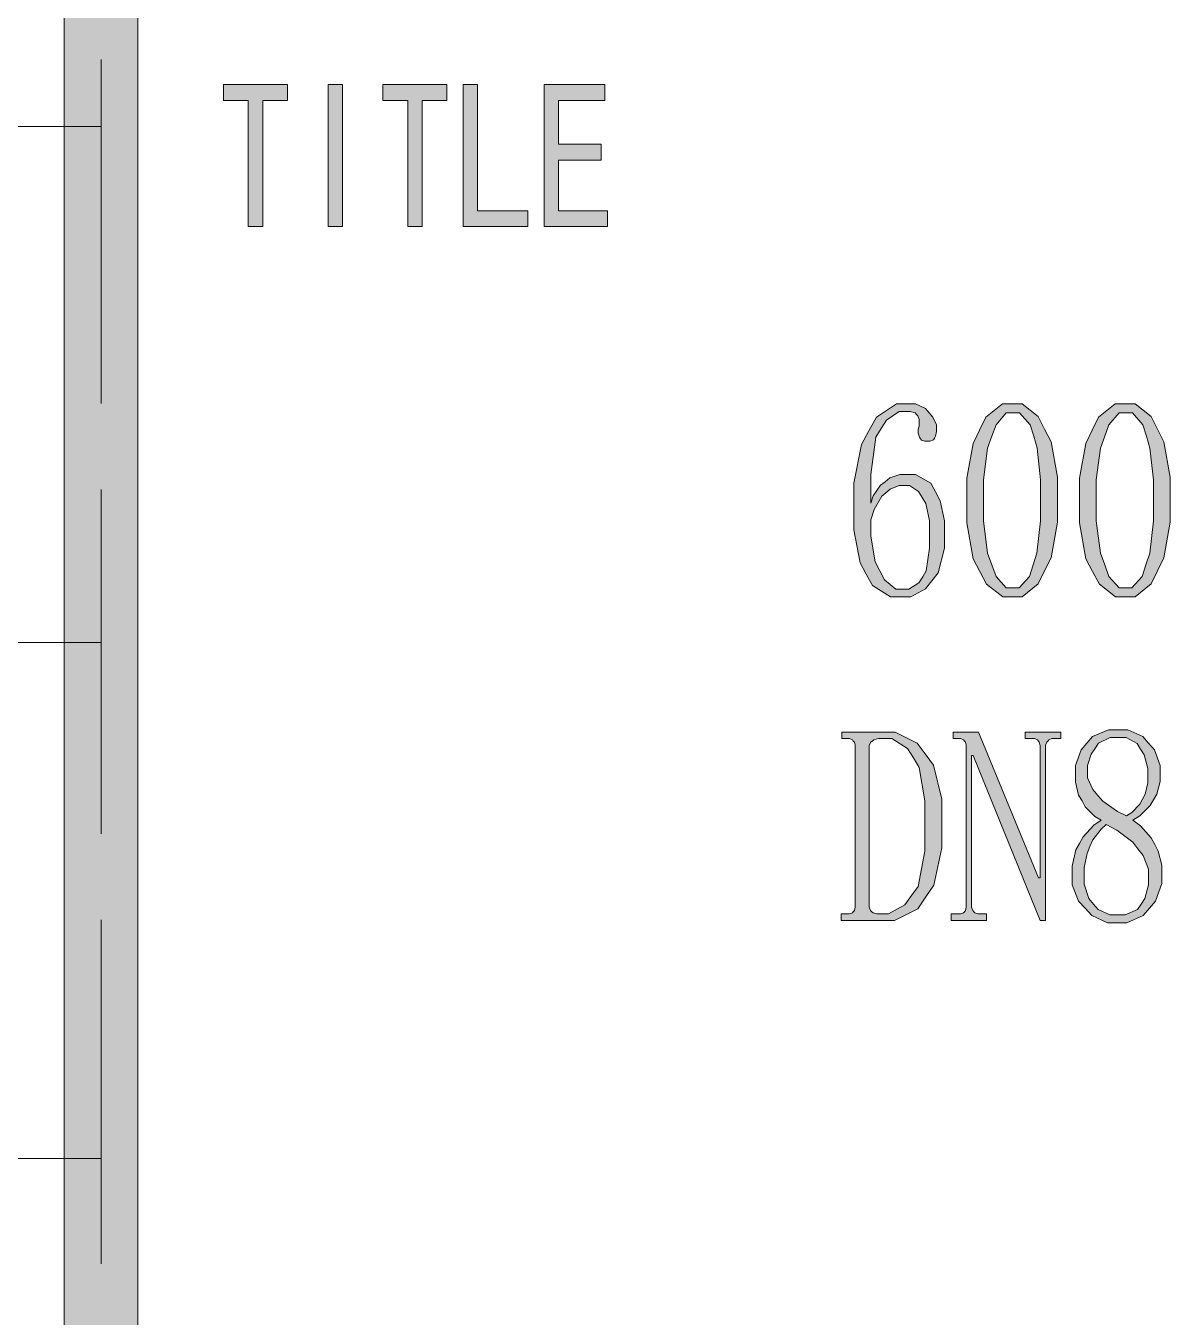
# Model space of a CAD drawing. Header units: millimetres. Extents: x 0 to 829, y 0 to 586.
# Drawn here: x 768.95 to 784.25, y 26.48 to 43.75 of the extents above; entities that cross this region are included whole.
import ezdxf

# ---------------------------------------------------------------- set-up
doc = ezdxf.new("R2010")
doc.units = ezdxf.units.MM

msp = doc.modelspace()

# ---------------------------------------------------------------- hatches: boundary and pattern name
h = msp.add_hatch(color=0)
h.dxf.hatch_style = 2
h.paths.add_polyline_path([(770.449028, 9.860139), (769.464778, 9.860139), (769.464778, 575.772139), (770.449028, 575.772139)])
h = msp.add_hatch(color=0)
h.dxf.hatch_style = 2
h.paths.add_polyline_path([(772.452806, 42.753139), (772.121194, 42.753139), (772.121194, 41.066861), (771.927167, 41.066861), (771.927167, 42.753139), (771.595556, 42.753139), (771.595556, 42.964806), (772.452806, 42.964806)])
h = msp.add_hatch(color=0)
h.dxf.hatch_style = 2
h.paths.add_polyline_path([(773.186583, 41.066861), (772.996083, 41.066861), (772.996083, 42.964806), (773.186583, 42.964806)])
h = msp.add_hatch(color=0)
h.dxf.hatch_style = 2
h.paths.add_polyline_path([(774.583583, 42.753139), (774.251972, 42.753139), (774.251972, 41.066861), (774.061472, 41.066861), (774.061472, 42.753139), (773.726333, 42.753139), (773.726333, 42.964806), (774.583583, 42.964806)])
h = msp.add_hatch(color=0)
h.dxf.hatch_style = 2
h.paths.add_polyline_path([(775.666611, 41.066861), (774.802306, 41.066861), (774.802306, 42.964806), (774.992806, 42.964806), (774.992806, 41.278528), (775.666611, 41.278528)])
h = msp.add_hatch(color=0)
h.dxf.hatch_style = 2
h.paths.add_polyline_path([(776.732, 41.066861), (775.885333, 41.066861), (775.885333, 42.964806), (776.693194, 42.964806), (776.693194, 42.753139), (776.075833, 42.753139), (776.075833, 42.167528), (776.643806, 42.167528), (776.643806, 41.955861), (776.075833, 41.955861), (776.075833, 41.278528), (776.732, 41.278528)])
h = msp.add_hatch(color=0)
h.paths.add_polyline_path([(780.707806, 37.75075), (780.848917, 37.75075), (781.053528, 37.634333), (781.1135, 37.517917), (781.177, 37.397972), (781.236972, 37.133389), (781.236972, 36.985222), (781.236972, 36.7665), (781.152306, 36.438417), (781.067639, 36.329056), (780.982972, 36.223222), (780.785417, 36.117389), (780.672528, 36.117389), (780.513778, 36.117389), (780.273889, 36.269083), (780.189222, 36.420778), (780.108083, 36.568944), (780.023417, 37.009917), (780.023417, 37.295667), (780.023417, 37.634333), (780.125722, 38.152917), (780.2245, 38.336361), (780.326806, 38.516278), (780.594917, 38.696194), (780.767778, 38.696194), (780.848917, 38.696194), (780.982972, 38.636222), (781.032361, 38.57625), (781.08175, 38.519806), (781.131139, 38.4175), (781.131139, 38.371639), (781.131139, 38.325778), (781.117028, 38.262278), (781.102917, 38.237583), (781.088806, 38.216417), (781.039417, 38.19525), (781.004139, 38.19525), (780.972389, 38.19525), (780.930056, 38.212889), (780.915944, 38.230528), (780.901833, 38.251694), (780.884194, 38.304611), (780.884194, 38.343417), (780.884194, 38.357528), (780.89125, 38.38575), (780.898306, 38.399861), (780.898306, 38.4175), (780.898306, 38.445722), (780.898306, 38.459833), (780.898306, 38.488056), (780.880667, 38.537444), (780.863028, 38.555083), (780.845389, 38.57625), (780.778361, 38.593889), (780.7325, 38.593889), (780.630194, 38.593889), (780.460861, 38.477472), (780.390306, 38.364583), (780.31975, 38.251694), (780.249194, 37.75075), (780.249194, 37.36975), (780.284472, 37.465), (780.379722, 37.609639), (780.443222, 37.6555), (780.503194, 37.704889), (780.63725, 37.75075)])
h.paths.add_polyline_path([(780.249194, 37.1475), (780.249194, 36.92525), (780.309167, 36.583056), (780.372667, 36.463111), (780.432639, 36.343167), (780.584333, 36.219694), (780.672528, 36.219694), (780.760722, 36.219694), (780.894778, 36.300833), (780.944167, 36.381972), (780.990028, 36.463111), (781.035889, 36.7665), (781.035889, 36.985222), (781.035889, 37.133389), (780.9865, 37.362694), (780.937111, 37.443833), (780.887722, 37.524972), (780.767778, 37.602583), (780.697222, 37.602583), (780.630194, 37.602583), (780.51025, 37.556722), (780.453806, 37.507333), (780.397361, 37.461472), (780.295056, 37.281556)])
h = msp.add_hatch(color=0)
h.paths.add_polyline_path([(782.143611, 36.117389), (782.016611, 36.117389), (781.797889, 36.286722), (781.709694, 36.456056), (781.6215, 36.625389), (781.533306, 37.105167), (781.533306, 37.415611), (781.533306, 37.701361), (781.617972, 38.167028), (781.702639, 38.343417), (781.790833, 38.519806), (782.009556, 38.696194), (782.143611, 38.696194), (782.274139, 38.696194), (782.489333, 38.526861), (782.574, 38.357528), (782.662194, 38.188194), (782.746861, 37.715472), (782.746861, 37.415611), (782.746861, 37.112222), (782.662194, 36.635972), (782.574, 36.463111), (782.489333, 36.29025), (782.274139, 36.117389)])
h.paths.add_polyline_path([(782.143611, 38.57625), (782.062472, 38.57625), (781.924889, 38.4175), (781.868444, 38.262278), (781.812, 38.103528), (781.755556, 37.680194), (781.755556, 37.415611), (781.755556, 37.133389), (781.812, 36.699472), (781.868444, 36.54425), (781.924889, 36.389028), (782.062472, 36.237333), (782.143611, 36.237333), (782.235333, 36.237333), (782.372917, 36.389028), (782.422306, 36.54425), (782.471694, 36.699472), (782.521083, 37.133389), (782.521083, 37.415611), (782.521083, 37.680194), (782.475222, 38.103528), (782.429361, 38.262278), (782.379972, 38.4175), (782.238861, 38.57625)])
h = msp.add_hatch(color=0)
h.paths.add_polyline_path([(783.6535, 36.117389), (783.522972, 36.117389), (783.307778, 36.286722), (783.216056, 36.456056), (783.127861, 36.625389), (783.039667, 37.105167), (783.039667, 37.415611), (783.039667, 37.701361), (783.127861, 38.167028), (783.212528, 38.343417), (783.297194, 38.519806), (783.519444, 38.696194), (783.6535, 38.696194), (783.784028, 38.696194), (783.999222, 38.526861), (784.083889, 38.357528), (784.168556, 38.188194), (784.253222, 37.715472), (784.253222, 37.415611), (784.253222, 37.112222), (784.168556, 36.635972), (784.083889, 36.463111), (783.999222, 36.29025), (783.784028, 36.117389)])
h.paths.add_polyline_path([(783.6535, 38.57625), (783.572361, 38.57625), (783.43125, 38.4175), (783.378333, 38.262278), (783.321889, 38.103528), (783.265444, 37.680194), (783.265444, 37.415611), (783.265444, 37.133389), (783.321889, 36.699472), (783.378333, 36.54425), (783.43125, 36.389028), (783.572361, 36.237333), (783.6535, 36.237333), (783.741694, 36.237333), (783.879278, 36.389028), (783.928667, 36.54425), (783.981583, 36.699472), (784.030972, 37.133389), (784.030972, 37.415611), (784.030972, 37.680194), (783.981583, 38.103528), (783.935722, 38.262278), (783.889861, 38.4175), (783.74875, 38.57625)])
h = msp.add_hatch(color=0)
h.paths.add_polyline_path([(780.041056, 34.0995), (780.041056, 34.13125), (780.030472, 34.173583), (780.016361, 34.187694), (780.005778, 34.201806), (779.966972, 34.219444), (779.935222, 34.219444), (779.864667, 34.219444), (779.864667, 34.307639), (780.397361, 34.307639), (780.577278, 34.307639), (780.870083, 34.159472), (780.979444, 34.014833), (781.088806, 33.866667), (781.198167, 33.408056), (781.198167, 33.097611), (781.198167, 32.758944), (781.092333, 32.261528), (780.9865, 32.102778), (780.880667, 31.944028), (780.566694, 31.788806), (780.362083, 31.788806), (779.854083, 31.788806), (779.854083, 31.877), (779.935222, 31.877), (779.963444, 31.877), (780.005778, 31.891111), (780.016361, 31.905222), (780.030472, 31.922861), (780.041056, 31.965194), (780.041056, 31.993417)])
h.paths.add_polyline_path([(780.972389, 33.069389), (780.972389, 33.386889), (780.898306, 33.831389), (780.820694, 33.961917), (780.743083, 34.088917), (780.531417, 34.219444), (780.393833, 34.219444), (780.3515, 34.219444), (780.291528, 34.201806), (780.270361, 34.187694), (780.249194, 34.173583), (780.228028, 34.13125), (780.228028, 34.0995), (780.228028, 31.993417), (780.228028, 31.965194), (780.245667, 31.922861), (780.263306, 31.905222), (780.280944, 31.891111), (780.330333, 31.877), (780.358556, 31.877), (780.489083, 31.877), (780.707806, 31.996944), (780.796, 32.120417), (780.884194, 32.240361), (780.972389, 32.716611)])
h = msp.add_hatch(color=0)
h.dxf.hatch_style = 2
h.paths.add_polyline_path([(782.492861, 32.356778), (782.514028, 32.356778), (782.514028, 34.0995), (782.514028, 34.127722), (782.503444, 34.173583), (782.492861, 34.187694), (782.47875, 34.201806), (782.439944, 34.219444), (782.408194, 34.219444), (782.316472, 34.219444), (782.316472, 34.307639), (782.789194, 34.307639), (782.789194, 34.219444), (782.693944, 34.219444), (782.66925, 34.219444), (782.630444, 34.201806), (782.616333, 34.187694), (782.602222, 34.173583), (782.588111, 34.13125), (782.588111, 34.0995), (782.588111, 31.788806), (782.514028, 31.788806), (781.6215, 33.993667), (781.596806, 33.993667), (781.596806, 31.996944), (781.596806, 31.965194), (781.614444, 31.922861), (781.628556, 31.905222), (781.642667, 31.891111), (781.681472, 31.877), (781.702639, 31.877), (781.797889, 31.877), (781.797889, 31.788806), (781.325167, 31.788806), (781.325167, 31.877), (781.420417, 31.877), (781.448639, 31.877), (781.490972, 31.891111), (781.501556, 31.905222), (781.515667, 31.922861), (781.52625, 31.965194), (781.52625, 31.993417), (781.52625, 34.0995), (781.52625, 34.13125), (781.515667, 34.173583), (781.501556, 34.187694), (781.490972, 34.201806), (781.448639, 34.219444), (781.420417, 34.219444), (781.349861, 34.219444), (781.349861, 34.307639), (781.692056, 34.307639)])
h = msp.add_hatch(color=0)
h.paths.add_polyline_path([(784.140333, 32.420278), (784.140333, 32.282694), (784.059194, 32.046333), (783.978056, 31.951083), (783.893389, 31.855833), (783.674667, 31.757056), (783.540611, 31.757056), (783.417139, 31.757056), (783.205472, 31.855833), (783.117278, 31.951083), (783.029083, 32.046333), (782.940889, 32.265056), (782.940889, 32.392056), (782.940889, 32.515528), (782.990278, 32.730722), (783.039667, 32.818917), (783.089056, 32.907111), (783.233694, 33.062333), (783.328944, 33.129361), (783.244278, 33.17875), (783.117278, 33.309278), (783.074944, 33.386889), (783.029083, 33.4645), (782.98675, 33.637361), (782.98675, 33.732611), (782.98675, 33.859611), (783.064361, 34.071278), (783.138444, 34.159472), (783.216056, 34.247667), (783.427722, 34.335861), (783.565306, 34.335861), (783.688778, 34.335861), (783.889861, 34.247667), (783.963944, 34.159472), (784.041556, 34.071278), (784.119167, 33.859611), (784.119167, 33.732611), (784.119167, 33.644417), (784.073306, 33.478611), (784.030972, 33.401), (783.985111, 33.323389), (783.847528, 33.189333), (783.752278, 33.129361), (783.854583, 33.055278), (783.999222, 32.893), (784.048611, 32.804806), (784.094472, 32.716611), (784.140333, 32.526111)])
h.paths.add_polyline_path([(783.103167, 32.392056), (783.103167, 32.272111), (783.166667, 32.081611), (783.226639, 32.007528), (783.290139, 31.933444), (783.445361, 31.862889), (783.540611, 31.862889), (783.6535, 31.862889), (783.815778, 31.933444), (783.865167, 32.007528), (783.914556, 32.081611), (783.963944, 32.265056), (783.963944, 32.377944), (783.963944, 32.473194), (783.893389, 32.656639), (783.822833, 32.744833), (783.752278, 32.833028), (783.540611, 32.995306), (783.3995, 33.069389), (783.328944, 33.009417), (783.219583, 32.864778), (783.180778, 32.776583), (783.141972, 32.684861), (783.103167, 32.494361)])
h.paths.add_polyline_path([(783.953361, 33.7185), (783.953361, 33.820806), (783.9075, 34.000722), (783.858111, 34.078333), (783.81225, 34.155944), (783.664083, 34.233556), (783.565306, 34.233556), (783.452417, 34.233556), (783.293667, 34.159472), (783.244278, 34.085389), (783.198417, 34.011306), (783.149028, 33.859611), (783.149028, 33.778472), (783.149028, 33.697333), (783.219583, 33.538583), (783.286611, 33.460972), (783.353639, 33.383361), (783.547667, 33.245778), (783.671139, 33.189333), (783.741694, 33.231667), (783.847528, 33.341028), (783.882806, 33.408056), (783.918083, 33.475083), (783.953361, 33.630306)])

# ---------------------------------------------------------------- linework, layer by layer
at = {"color": 0, "lineweight": 0}
for points in [[(770.449028, 9.860139), (769.464778, 9.860139), (769.464778, 575.772139), (770.449028, 575.772139)], [(772.452806, 42.753139), (772.121194, 42.753139), (772.121194, 41.066861), (771.927167, 41.066861), (771.927167, 42.753139), (771.595556, 42.753139), (771.595556, 42.964806), (772.452806, 42.964806)], [(773.186583, 41.066861), (772.996083, 41.066861), (772.996083, 42.964806), (773.186583, 42.964806)], [(774.583583, 42.753139), (774.251972, 42.753139), (774.251972, 41.066861), (774.061472, 41.066861), (774.061472, 42.753139), (773.726333, 42.753139), (773.726333, 42.964806), (774.583583, 42.964806)], [(775.666611, 41.066861), (774.802306, 41.066861), (774.802306, 42.964806), (774.992806, 42.964806), (774.992806, 41.278528), (775.666611, 41.278528)], [(776.732, 41.066861), (775.885333, 41.066861), (775.885333, 42.964806), (776.693194, 42.964806), (776.693194, 42.753139), (776.075833, 42.753139), (776.075833, 42.167528), (776.643806, 42.167528), (776.643806, 41.955861), (776.075833, 41.955861), (776.075833, 41.278528), (776.732, 41.278528)], [(780.707806, 37.75075), (780.848917, 37.75075), (781.053528, 37.634333), (781.1135, 37.517917), (781.177, 37.397972), (781.236972, 37.133389), (781.236972, 36.985222), (781.236972, 36.7665), (781.152306, 36.438417), (781.067639, 36.329056), (780.982972, 36.223222), (780.785417, 36.117389), (780.672528, 36.117389), (780.513778, 36.117389), (780.273889, 36.269083), (780.189222, 36.420778), (780.108083, 36.568944), (780.023417, 37.009917), (780.023417, 37.295667), (780.023417, 37.634333), (780.125722, 38.152917), (780.2245, 38.336361), (780.326806, 38.516278), (780.594917, 38.696194), (780.767778, 38.696194), (780.848917, 38.696194), (780.982972, 38.636222), (781.032361, 38.57625), (781.08175, 38.519806), (781.131139, 38.4175), (781.131139, 38.371639), (781.131139, 38.325778), (781.117028, 38.262278), (781.102917, 38.237583), (781.088806, 38.216417), (781.039417, 38.19525), (781.004139, 38.19525), (780.972389, 38.19525), (780.930056, 38.212889), (780.915944, 38.230528), (780.901833, 38.251694), (780.884194, 38.304611), (780.884194, 38.343417), (780.884194, 38.357528), (780.89125, 38.38575), (780.898306, 38.399861), (780.898306, 38.4175), (780.898306, 38.445722), (780.898306, 38.459833), (780.898306, 38.488056), (780.880667, 38.537444), (780.863028, 38.555083), (780.845389, 38.57625), (780.778361, 38.593889), (780.7325, 38.593889), (780.630194, 38.593889), (780.460861, 38.477472), (780.390306, 38.364583), (780.31975, 38.251694), (780.249194, 37.75075), (780.249194, 37.36975), (780.284472, 37.465), (780.379722, 37.609639), (780.443222, 37.6555), (780.503194, 37.704889), (780.63725, 37.75075)], [(782.143611, 36.117389), (782.016611, 36.117389), (781.797889, 36.286722), (781.709694, 36.456056), (781.6215, 36.625389), (781.533306, 37.105167), (781.533306, 37.415611), (781.533306, 37.701361), (781.617972, 38.167028), (781.702639, 38.343417), (781.790833, 38.519806), (782.009556, 38.696194), (782.143611, 38.696194), (782.274139, 38.696194), (782.489333, 38.526861), (782.574, 38.357528), (782.662194, 38.188194), (782.746861, 37.715472), (782.746861, 37.415611), (782.746861, 37.112222), (782.662194, 36.635972), (782.574, 36.463111), (782.489333, 36.29025), (782.274139, 36.117389)], [(783.6535, 36.117389), (783.522972, 36.117389), (783.307778, 36.286722), (783.216056, 36.456056), (783.127861, 36.625389), (783.039667, 37.105167), (783.039667, 37.415611), (783.039667, 37.701361), (783.127861, 38.167028), (783.212528, 38.343417), (783.297194, 38.519806), (783.519444, 38.696194), (783.6535, 38.696194), (783.784028, 38.696194), (783.999222, 38.526861), (784.083889, 38.357528), (784.168556, 38.188194), (784.253222, 37.715472), (784.253222, 37.415611), (784.253222, 37.112222), (784.168556, 36.635972), (784.083889, 36.463111), (783.999222, 36.29025), (783.784028, 36.117389)], [(782.143611, 38.57625), (782.062472, 38.57625), (781.924889, 38.4175), (781.868444, 38.262278), (781.812, 38.103528), (781.755556, 37.680194), (781.755556, 37.415611), (781.755556, 37.133389), (781.812, 36.699472), (781.868444, 36.54425), (781.924889, 36.389028), (782.062472, 36.237333), (782.143611, 36.237333), (782.235333, 36.237333), (782.372917, 36.389028), (782.422306, 36.54425), (782.471694, 36.699472), (782.521083, 37.133389), (782.521083, 37.415611), (782.521083, 37.680194), (782.475222, 38.103528), (782.429361, 38.262278), (782.379972, 38.4175), (782.238861, 38.57625)], [(783.6535, 38.57625), (783.572361, 38.57625), (783.43125, 38.4175), (783.378333, 38.262278), (783.321889, 38.103528), (783.265444, 37.680194), (783.265444, 37.415611), (783.265444, 37.133389), (783.321889, 36.699472), (783.378333, 36.54425), (783.43125, 36.389028), (783.572361, 36.237333), (783.6535, 36.237333), (783.741694, 36.237333), (783.879278, 36.389028), (783.928667, 36.54425), (783.981583, 36.699472), (784.030972, 37.133389), (784.030972, 37.415611), (784.030972, 37.680194), (783.981583, 38.103528), (783.935722, 38.262278), (783.889861, 38.4175), (783.74875, 38.57625)], [(780.249194, 37.1475), (780.249194, 36.92525), (780.309167, 36.583056), (780.372667, 36.463111), (780.432639, 36.343167), (780.584333, 36.219694), (780.672528, 36.219694), (780.760722, 36.219694), (780.894778, 36.300833), (780.944167, 36.381972), (780.990028, 36.463111), (781.035889, 36.7665), (781.035889, 36.985222), (781.035889, 37.133389), (780.9865, 37.362694), (780.937111, 37.443833), (780.887722, 37.524972), (780.767778, 37.602583), (780.697222, 37.602583), (780.630194, 37.602583), (780.51025, 37.556722), (780.453806, 37.507333), (780.397361, 37.461472), (780.295056, 37.281556)], [(780.041056, 34.0995), (780.041056, 34.13125), (780.030472, 34.173583), (780.016361, 34.187694), (780.005778, 34.201806), (779.966972, 34.219444), (779.935222, 34.219444), (779.864667, 34.219444), (779.864667, 34.307639), (780.397361, 34.307639), (780.577278, 34.307639), (780.870083, 34.159472), (780.979444, 34.014833), (781.088806, 33.866667), (781.198167, 33.408056), (781.198167, 33.097611), (781.198167, 32.758944), (781.092333, 32.261528), (780.9865, 32.102778), (780.880667, 31.944028), (780.566694, 31.788806), (780.362083, 31.788806), (779.854083, 31.788806), (779.854083, 31.877), (779.935222, 31.877), (779.963444, 31.877), (780.005778, 31.891111), (780.016361, 31.905222), (780.030472, 31.922861), (780.041056, 31.965194), (780.041056, 31.993417)], [(780.972389, 33.069389), (780.972389, 33.386889), (780.898306, 33.831389), (780.820694, 33.961917), (780.743083, 34.088917), (780.531417, 34.219444), (780.393833, 34.219444), (780.3515, 34.219444), (780.291528, 34.201806), (780.270361, 34.187694), (780.249194, 34.173583), (780.228028, 34.13125), (780.228028, 34.0995), (780.228028, 31.993417), (780.228028, 31.965194), (780.245667, 31.922861), (780.263306, 31.905222), (780.280944, 31.891111), (780.330333, 31.877), (780.358556, 31.877), (780.489083, 31.877), (780.707806, 31.996944), (780.796, 32.120417), (780.884194, 32.240361), (780.972389, 32.716611)], [(782.492861, 32.356778), (782.514028, 32.356778), (782.514028, 34.0995), (782.514028, 34.127722), (782.503444, 34.173583), (782.492861, 34.187694), (782.47875, 34.201806), (782.439944, 34.219444), (782.408194, 34.219444), (782.316472, 34.219444), (782.316472, 34.307639), (782.789194, 34.307639), (782.789194, 34.219444), (782.693944, 34.219444), (782.66925, 34.219444), (782.630444, 34.201806), (782.616333, 34.187694), (782.602222, 34.173583), (782.588111, 34.13125), (782.588111, 34.0995), (782.588111, 31.788806), (782.514028, 31.788806), (781.6215, 33.993667), (781.596806, 33.993667), (781.596806, 31.996944), (781.596806, 31.965194), (781.614444, 31.922861), (781.628556, 31.905222), (781.642667, 31.891111), (781.681472, 31.877), (781.702639, 31.877), (781.797889, 31.877), (781.797889, 31.788806), (781.325167, 31.788806), (781.325167, 31.877), (781.420417, 31.877), (781.448639, 31.877), (781.490972, 31.891111), (781.501556, 31.905222), (781.515667, 31.922861), (781.52625, 31.965194), (781.52625, 31.993417), (781.52625, 34.0995), (781.52625, 34.13125), (781.515667, 34.173583), (781.501556, 34.187694), (781.490972, 34.201806), (781.448639, 34.219444), (781.420417, 34.219444), (781.349861, 34.219444), (781.349861, 34.307639), (781.692056, 34.307639)], [(784.140333, 32.420278), (784.140333, 32.282694), (784.059194, 32.046333), (783.978056, 31.951083), (783.893389, 31.855833), (783.674667, 31.757056), (783.540611, 31.757056), (783.417139, 31.757056), (783.205472, 31.855833), (783.117278, 31.951083), (783.029083, 32.046333), (782.940889, 32.265056), (782.940889, 32.392056), (782.940889, 32.515528), (782.990278, 32.730722), (783.039667, 32.818917), (783.089056, 32.907111), (783.233694, 33.062333), (783.328944, 33.129361), (783.244278, 33.17875), (783.117278, 33.309278), (783.074944, 33.386889), (783.029083, 33.4645), (782.98675, 33.637361), (782.98675, 33.732611), (782.98675, 33.859611), (783.064361, 34.071278), (783.138444, 34.159472), (783.216056, 34.247667), (783.427722, 34.335861), (783.565306, 34.335861), (783.688778, 34.335861), (783.889861, 34.247667), (783.963944, 34.159472), (784.041556, 34.071278), (784.119167, 33.859611), (784.119167, 33.732611), (784.119167, 33.644417), (784.073306, 33.478611), (784.030972, 33.401), (783.985111, 33.323389), (783.847528, 33.189333), (783.752278, 33.129361), (783.854583, 33.055278), (783.999222, 32.893), (784.048611, 32.804806), (784.094472, 32.716611), (784.140333, 32.526111)], [(783.953361, 33.7185), (783.953361, 33.820806), (783.9075, 34.000722), (783.858111, 34.078333), (783.81225, 34.155944), (783.664083, 34.233556), (783.565306, 34.233556), (783.452417, 34.233556), (783.293667, 34.159472), (783.244278, 34.085389), (783.198417, 34.011306), (783.149028, 33.859611), (783.149028, 33.778472), (783.149028, 33.697333), (783.219583, 33.538583), (783.286611, 33.460972), (783.353639, 33.383361), (783.547667, 33.245778), (783.671139, 33.189333), (783.741694, 33.231667), (783.847528, 33.341028), (783.882806, 33.408056), (783.918083, 33.475083), (783.953361, 33.630306)], [(783.103167, 32.392056), (783.103167, 32.272111), (783.166667, 32.081611), (783.226639, 32.007528), (783.290139, 31.933444), (783.445361, 31.862889), (783.540611, 31.862889), (783.6535, 31.862889), (783.815778, 31.933444), (783.865167, 32.007528), (783.914556, 32.081611), (783.963944, 32.265056), (783.963944, 32.377944), (783.963944, 32.473194), (783.893389, 32.656639), (783.822833, 32.744833), (783.752278, 32.833028), (783.540611, 32.995306), (783.3995, 33.069389), (783.328944, 33.009417), (783.219583, 32.864778), (783.180778, 32.776583), (783.141972, 32.684861), (783.103167, 32.494361)]]:
    msp.add_lwpolyline(points, close=True, dxfattribs=at)
for points in [[(769.958667, 38.699722), (769.958667, 43.299944)], [(592.493806, 42.407417), (769.958667, 42.407417)], [(769.958667, 32.945917), (769.958667, 37.549667)], [(592.493806, 35.507083), (769.958667, 35.507083)], [(769.958667, 27.195639), (769.958667, 31.795861)], [(592.493806, 28.603222), (769.958667, 28.603222)]]:
    msp.add_lwpolyline(points, dxfattribs=at)

doc.saveas('drawing.dxf')
